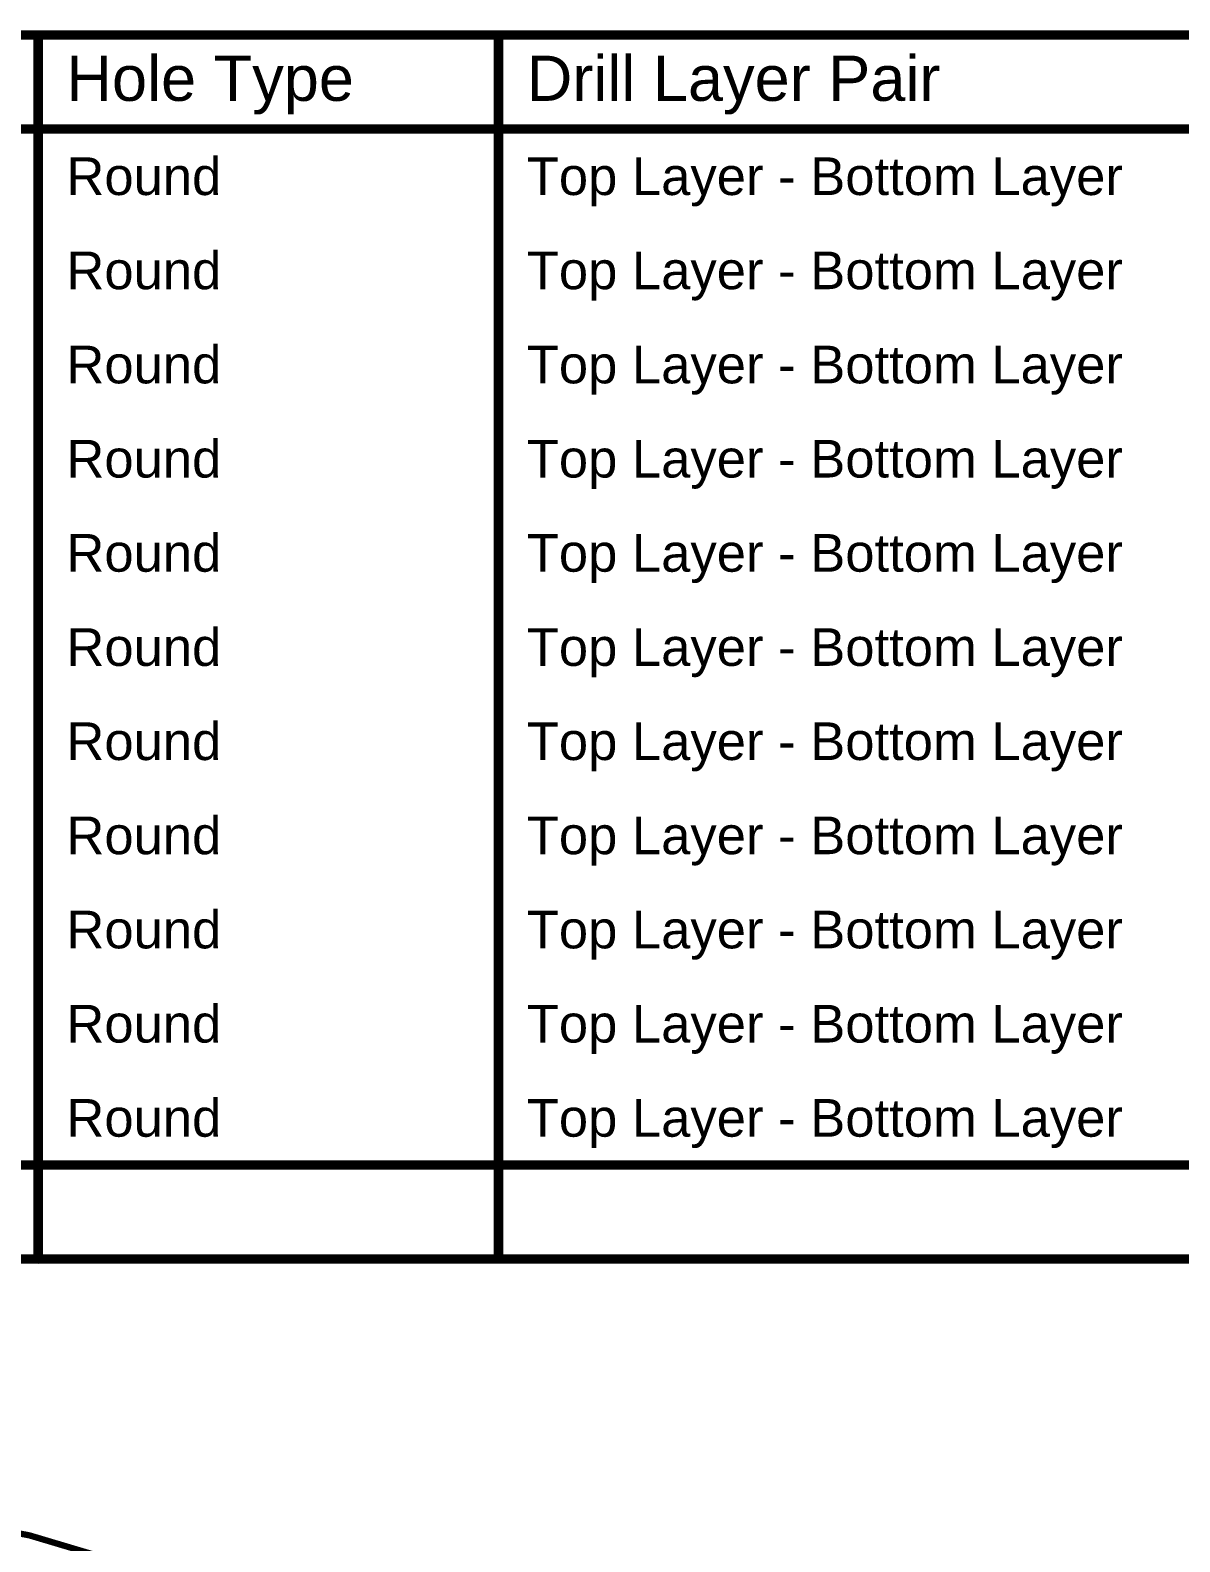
# Model space of a CAD drawing. Header units: inches. Extents: x 29 to 267, y 155 to 337.
# Drawn here: x 102.1 to 148.7, y 275.6 to 336.8 of the extents above; entities that cross this region are included whole.
import ezdxf

# ---------------------------------------------------------------- set-up
doc = ezdxf.new("R2010")
doc.units = ezdxf.units.IN
doc.layers.add('Board Outline', color=216, linetype='Continuous')
doc.layers.add('Drill Drawing', color=1, linetype='Continuous')
doc.styles.add('Arial', font='', dxfattribs={"height": 0.2})
doc.styles.get('Arial').set_extended_font_data('Arial')

msp = doc.modelspace()

# ---------------------------------------------------------------- linework, layer by layer
at = {"layer": 'Board Outline'}
msp.add_lwpolyline([(55.145, 191.491, 0.254, 0.254, -2.452185), (125.145, 191.491, 0.254, 0.254, 0)], format="xyseb", dxfattribs=at)
at = {"layer": 'Drill Drawing'}
for points in [[(31.686, 336.575, 0.381, 0.381, 0), (225.232, 336.575, 0.381, 0.381, 0)], [(102.458, 287.045, 0.381, 0.381, 0), (102.458, 336.575, 0.381, 0.381, 0)], [(121.096, 287.045, 0.381, 0.381, 0), (121.096, 336.575, 0.381, 0.381, 0)], [(31.686, 332.765, 0.381, 0.381, 0), (225.232, 332.765, 0.381, 0.381, 0)], [(31.686, 290.855, 0.381, 0.381, 0), (225.232, 290.855, 0.381, 0.381, 0)], [(31.686, 287.045, 0.381, 0.381, 0), (225.232, 287.045, 0.381, 0.381, 0)]]:
    msp.add_lwpolyline(points, format="xyseb", dxfattribs=at)
for points in [[(102.362, 336.575, 0.191, 0.191, 1), (102.553, 336.575, 0.191, 0.191, 1)], [(121.001, 336.575, 0.191, 0.191, 1), (121.191, 336.575, 0.191, 0.191, 1)], [(102.362, 287.045, 0.191, 0.191, 1), (102.553, 287.045, 0.191, 0.191, 1)], [(121.001, 287.045, 0.191, 0.191, 1), (121.191, 287.045, 0.191, 0.191, 1)]]:
    msp.add_lwpolyline(points, format="xyseb", close=True, dxfattribs=at)

# ---------------------------------------------------------------- texts
at = {"layer": 'Drill Drawing', "style": 'Arial'}
for s, height, p in [('Hole Type', 1.8288, (103.601, 333.908)), ('Drill Layer Pair', 1.8288, (122.239, 333.908)), ('Round', 1.524, (103.601, 330.098)), ('Top Layer - Bottom Layer', 1.524, (122.239, 330.098)), ('Round', 1.524, (103.601, 326.288)), ('Top Layer - Bottom Layer', 1.524, (122.239, 326.288)), ('Round', 1.524, (103.601, 322.478)), ('Top Layer - Bottom Layer', 1.524, (122.239, 322.478)), ('Round', 1.524, (103.601, 318.668)), ('Top Layer - Bottom Layer', 1.524, (122.239, 318.668)), ('Round', 1.524, (103.601, 314.858)), ('Top Layer - Bottom Layer', 1.524, (122.239, 314.858)), ('Round', 1.524, (103.601, 311.048)), ('Top Layer - Bottom Layer', 1.524, (122.239, 311.048)), ('Round', 1.524, (103.601, 307.238)), ('Top Layer - Bottom Layer', 1.524, (122.239, 307.238)), ('Round', 1.524, (103.601, 303.428)), ('Top Layer - Bottom Layer', 1.524, (122.239, 303.428)), ('Round', 1.524, (103.601, 299.618)), ('Top Layer - Bottom Layer', 1.524, (122.239, 299.618)), ('Round', 1.524, (103.601, 295.808)), ('Top Layer - Bottom Layer', 1.524, (122.239, 295.808)), ('Round', 1.524, (103.601, 291.998)), ('Top Layer - Bottom Layer', 1.524, (122.239, 291.998))]:
    msp.add_text(s, height=height, dxfattribs=at).set_placement(p)

doc.saveas('drawing.dxf')
